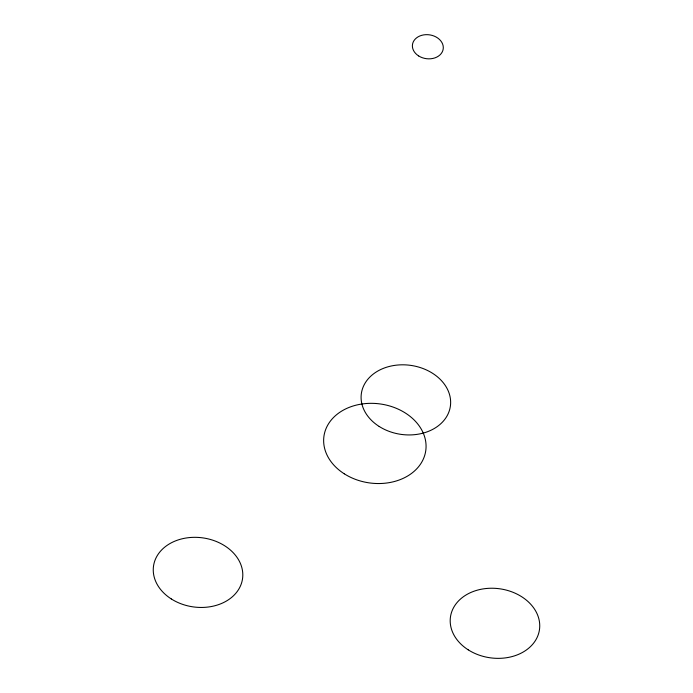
<?xml version="1.0" encoding="UTF-8"?>
<svg xmlns="http://www.w3.org/2000/svg" width="693" height="693" viewBox="0 0 693 693"><rect width="100%" height="100%" fill="white"/><g stroke="black" fill="none" stroke-linecap="round" stroke-linejoin="round"><path stroke-width="1.04" d="M418.624 55.925A15.523 12.024 8.1 0 0 443.199 49.012A15.523 12.024 8.1 0 0 421.716 35.326A15.523 12.024 8.1 0 0 418.624 55.925M344.291 473.821A51.421 39.847 8.1 0 0 425.727 450.918A51.421 39.847 8.1 0 0 354.547 405.57A51.421 39.847 8.1 0 0 344.291 473.821M171.31 598.951A44.95 34.832 8.1 0 0 242.507 578.932A44.95 34.832 8.1 0 0 180.275 539.284A44.95 34.832 8.1 0 0 171.31 598.951M468.251 649.861A44.95 34.832 8.1 0 0 539.44 629.842A44.95 34.832 8.1 0 0 477.217 590.193A44.95 34.832 8.1 0 0 468.251 649.861M379.149 426.438A44.95 34.832 8.1 0 0 450.346 406.419A44.95 34.832 8.1 0 0 388.115 366.77A44.95 34.832 8.1 0 0 379.149 426.438"/></g></svg>
